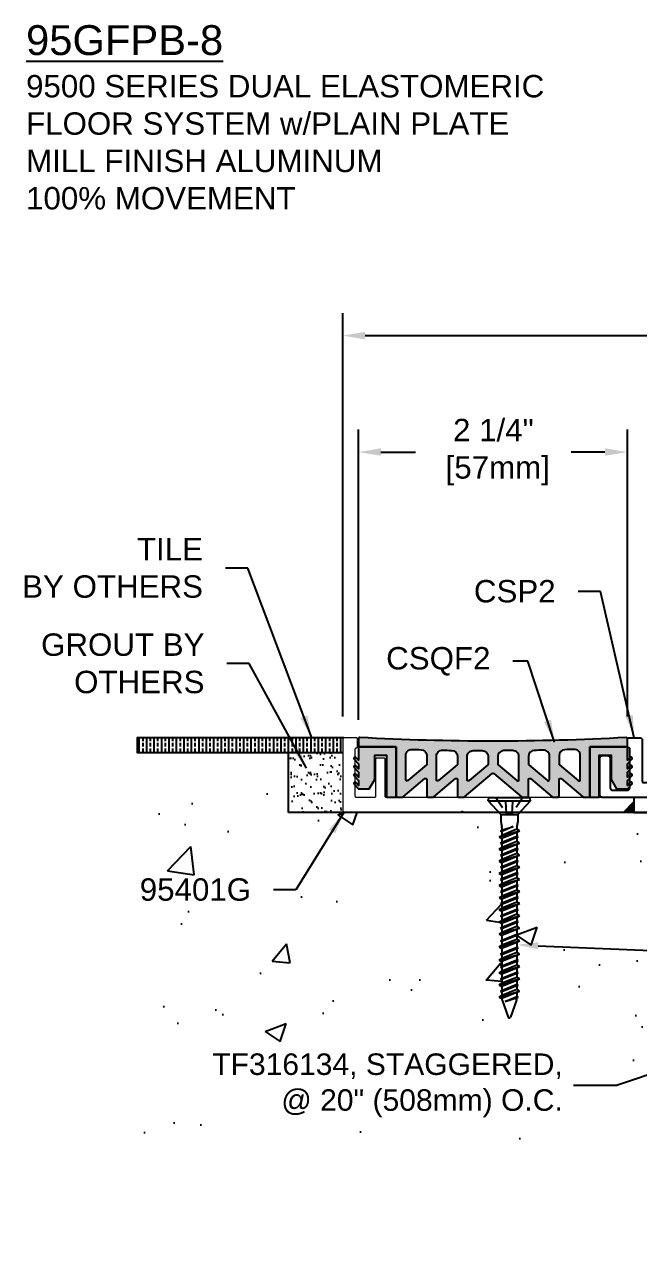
# Model space of a CAD drawing. Header units: inches. Extents: x -3.9 to 45.7, y -2.4 to 8.
# Drawn here: x -3.86 to 1.27, y -2.35 to 7.99 of the extents above; entities that cross this region are included whole.
import ezdxf
from ezdxf import colors
from ezdxf.entities.mleader import LeaderData, LeaderLine
from ezdxf.math import Vec2, Vec3

# ---------------------------------------------------------------- set-up
doc = ezdxf.new("R2010")
doc.units = ezdxf.units.IN
doc.header["$MEASUREMENT"] = 0
doc.linetypes.add('DASHED', pattern=[0.75, 0.5, -0.25])
for name, color, linetype in [('anchors', 4, 'Continuous'), ('conditions', 1, 'Continuous'), ('dimensions', 3, 'Continuous'), ('FILLER', 2, 'Continuous'), ('METALS', 7, 'Continuous'), ('Text', 2, 'Continuous')]:
    doc.layers.add(name, color=color, linetype=linetype)
doc.styles.add('ARIAL', font='arial.ttf')
doc.dimstyles.new('Arial', dxfattribs={"dimtxt": 0.1875, "dimasz": 0.1875, "dimexe": 0.1875, "dimexo": 0.1875, "dimgap": 0.1875, "dimtad": 0, "dimtih": 1, "dimtoh": 1, "dimdec": 4, "dimzin": 0, "dimdsep": 46, "dimlunit": 4, "dimtxsty": 'ARIAL', "dimcen": 0.09, "dimadec": 0, "dimazin": 0, "dimtfac": 1, "dimtdec": 4, "dimtofl": 0, "dimtmove": 0, "dimatfit": 3, "dimfxl": 0, "dimfrac": 2, "dimtolj": 1, "dimtzin": 0, "dimarcsym": 0})

# ---------------------------------------------------------------- blocks, each defined once
blk = doc.blocks.new('*D1')
at = {"layer": 'DEFPOINTS', "color": 0}
for p in [(19.189, 5.393), (-1.201, 2.018), (19.189, 2.018)]:
    blk.add_point(p, dxfattribs=at)
at = {"layer": 'dimensions', "color": 0, "lineweight": -2}
for p, q in [((-1.201, 2.205), (-1.201, 5.58)), ((19.189, 2.205), (19.189, 5.58)), ((-1.014, 5.393), (8.269, 5.393)), ((19.002, 5.393), (9.719, 5.393))]:
    blk.add_line(p, q, dxfattribs=at)
at = {"layer": 'dimensions', "color": 0}
for points in [[(-1.014, 5.424), (-1.014, 5.361), (-1.201, 5.393)], [(19.002, 5.424), (19.002, 5.361), (19.189, 5.393)]]:
    blk.add_solid(points, dxfattribs=at)
at = {"layer": 'dimensions', "color": 0, "insert": (8.994, 5.393), "char_height": 0.1875, "attachment_point": 5, "style": 'ARIAL'}
blk.add_mtext('\\A1;1\'-8 3/8"\\P [518mm]', dxfattribs=at)
blk = doc.blocks.new('*D4')
at = {"layer": 'DEFPOINTS', "color": 0}
for p in [(1.181, 4.418), (-1.069, 1.99), (1.181, 2.018)]:
    blk.add_point(p, dxfattribs=at)
at = {"layer": 'dimensions', "color": 0, "lineweight": -2}
for p, q in [((-1.069, 2.178), (-1.069, 4.606)), ((1.181, 2.205), (1.181, 4.606)), ((-0.881, 4.418), (-0.592, 4.418)), ((0.994, 4.418), (0.712, 4.418))]:
    blk.add_line(p, q, dxfattribs=at)
at = {"layer": 'dimensions', "color": 0}
for points in [[(-0.881, 4.45), (-0.881, 4.387), (-1.069, 4.418)], [(0.994, 4.45), (0.994, 4.387), (1.181, 4.418)]]:
    blk.add_solid(points, dxfattribs=at)
at = {"layer": 'dimensions', "color": 0, "insert": (0.06, 4.418), "char_height": 0.1875, "attachment_point": 5, "style": 'ARIAL'}
blk.add_mtext('\\A1;2 1/4"\\P [57mm]', dxfattribs=at)
blk = doc.blocks.new('csp2')
blk.add_lwpolyline([(0, 0.33, -0.414214), (0.02, 0.35), (0.066, 0.35, -0.414214), (0.086, 0.33), (0.086, 0.08, 0.414214), (0.106, 0.06), (0.23, 0.06, 0.414214), (0.25, 0.08), (0.25, 0.405, 0.414214), (0.24, 0.415, -0.414214), (0.23, 0.425), (0.23, 0.49, -0.414214), (0.24, 0.5), (0.335, 0.5, -0.414214), (0.355, 0.48), (0.355, 0.135, 0.414214), (0.365, 0.125), (1.355, 0.125), (1.355, 0), (0.335, 0), (0.02, 0, -0.414214), (0, 0.02)], format="xyb", close=True)
blk = doc.blocks.new('A$C63CB1885')
for p, q in [((-0.176, 0), (-0.175, 0.018)), ((-0.176, 0), (0.176, 0)), ((-0.176, 0), (-0.07, -0.113)), ((-0.163, 0.029), (0.163, 0.029)), ((0.07, -0.113), (0.176, 0)), ((0.176, 0), (0.175, 0.018)), ((-0.07, -0.113), (0.07, -0.113)), ((-0.07, -0.113), (-0.07, -0.18)), ((-0.069, -0.189), (-0.063, -0.215)), ((0.069, -0.189), (0.063, -0.215)), ((0.07, -0.113), (0.07, -0.18)), ((-0.086, -0.302), (0.086, -0.251)), ((-0.086, -0.302), (-0.062, -0.289)), ((-0.086, -0.302), (-0.062, -0.315)), ((-0.074, -0.251), (0.032, -0.215)), ((-0.074, -0.251), (-0.062, -0.245)), ((-0.074, -0.251), (-0.062, -0.257)), ((-0.074, -0.353), (0.074, -0.302)), ((-0.062, -0.245), (0.032, -0.215)), ((0.032, -0.215), (-0.062, -0.257)), ((-0.062, -0.225), (-0.062, -0.245)), ((0.062, -0.238), (-0.062, -0.289)), ((-0.062, -0.257), (-0.062, -0.289)), ((0.062, -0.264), (-0.062, -0.315)), ((-0.062, -0.346), (0.062, -0.296)), ((0.062, -0.308), (-0.062, -0.359)), ((0.062, -0.225), (0.062, -0.238)), ((0.086, -0.251), (0.062, -0.238)), ((0.086, -0.251), (0.062, -0.264)), ((0.062, -0.264), (0.062, -0.296)), ((0.074, -0.302), (0.062, -0.296)), ((0.074, -0.302), (0.062, -0.308)), ((0.062, -0.308), (0.062, -0.34)), ((-0.086, -0.403), (0.086, -0.353)), ((-0.086, -0.403), (-0.062, -0.391)), ((-0.086, -0.403), (-0.062, -0.416)), ((-0.074, -0.353), (-0.062, -0.346)), ((-0.074, -0.353), (-0.062, -0.359)), ((-0.074, -0.454), (0.074, -0.403)), ((-0.062, -0.315), (-0.062, -0.346)), ((0.062, -0.34), (-0.062, -0.391)), ((-0.062, -0.359), (-0.062, -0.391)), ((0.062, -0.366), (-0.062, -0.416)), ((-0.062, -0.448), (0.062, -0.397)), ((0.062, -0.41), (-0.062, -0.46)), ((0.086, -0.353), (0.062, -0.34)), ((0.086, -0.353), (0.062, -0.366)), ((0.062, -0.366), (0.062, -0.397)), ((0.074, -0.403), (0.062, -0.397)), ((0.074, -0.403), (0.062, -0.41)), ((0.062, -0.41), (0.062, -0.441)), ((-0.086, -0.505), (0.086, -0.454)), ((-0.086, -0.505), (-0.062, -0.492)), ((-0.086, -0.505), (-0.062, -0.518)), ((-0.074, -0.454), (-0.062, -0.448)), ((-0.074, -0.454), (-0.062, -0.46)), ((-0.074, -0.556), (0.074, -0.505)), ((-0.062, -0.416), (-0.062, -0.448)), ((0.062, -0.441), (-0.062, -0.492)), ((-0.062, -0.46), (-0.062, -0.492)), ((0.062, -0.467), (-0.062, -0.518)), ((-0.062, -0.55), (0.062, -0.499)), ((0.062, -0.511), (-0.062, -0.562)), ((0.086, -0.454), (0.062, -0.441)), ((0.086, -0.454), (0.062, -0.467)), ((0.062, -0.467), (0.062, -0.499)), ((0.074, -0.505), (0.062, -0.499)), ((0.074, -0.505), (0.062, -0.511)), ((0.062, -0.511), (0.062, -0.543)), ((-0.086, -0.607), (0.086, -0.556)), ((-0.086, -0.607), (-0.062, -0.594)), ((-0.086, -0.607), (-0.062, -0.619)), ((-0.074, -0.556), (-0.062, -0.55)), ((-0.074, -0.556), (-0.062, -0.562)), ((-0.074, -0.657), (0.074, -0.607)), ((-0.062, -0.518), (-0.062, -0.55)), ((0.062, -0.543), (-0.062, -0.594)), ((-0.062, -0.562), (-0.062, -0.594)), ((0.062, -0.569), (-0.062, -0.619)), ((-0.062, -0.651), (0.062, -0.6)), ((0.062, -0.613), (-0.062, -0.664)), ((-0.062, -0.619), (-0.062, -0.651)), ((0.086, -0.556), (0.062, -0.543)), ((0.086, -0.556), (0.062, -0.569)), ((0.062, -0.569), (0.062, -0.6)), ((0.074, -0.607), (0.062, -0.6)), ((0.074, -0.607), (0.062, -0.613)), ((0.062, -0.613), (0.062, -0.644)), ((-0.086, -0.708), (0.086, -0.657)), ((-0.086, -0.708), (-0.062, -0.695)), ((-0.086, -0.708), (-0.062, -0.721)), ((-0.074, -0.657), (-0.062, -0.651)), ((-0.074, -0.657), (-0.062, -0.664)), ((-0.074, -0.759), (0.074, -0.708)), ((0.062, -0.644), (-0.062, -0.695)), ((-0.062, -0.664), (-0.062, -0.695)), ((0.062, -0.67), (-0.062, -0.721)), ((-0.062, -0.753), (0.062, -0.702)), ((0.062, -0.714), (-0.062, -0.765)), ((-0.062, -0.721), (-0.062, -0.753)), ((0.086, -0.657), (0.062, -0.644)), ((0.086, -0.657), (0.062, -0.67)), ((0.062, -0.67), (0.062, -0.702)), ((0.074, -0.708), (0.062, -0.702)), ((0.074, -0.708), (0.062, -0.714)), ((0.062, -0.714), (0.062, -0.746)), ((-0.086, -0.81), (0.086, -0.759)), ((-0.086, -0.81), (-0.062, -0.797)), ((-0.086, -0.81), (-0.062, -0.823)), ((-0.074, -0.759), (-0.062, -0.753)), ((-0.074, -0.759), (-0.062, -0.765)), ((-0.074, -0.86), (0.074, -0.81)), ((0.062, -0.746), (-0.062, -0.797)), ((-0.062, -0.765), (-0.062, -0.797)), ((0.062, -0.772), (-0.062, -0.823)), ((-0.062, -0.854), (0.062, -0.804)), ((0.062, -0.816), (-0.062, -0.867)), ((-0.062, -0.823), (-0.062, -0.854)), ((0.086, -0.759), (0.062, -0.746)), ((0.086, -0.759), (0.062, -0.772)), ((0.062, -0.772), (0.062, -0.804)), ((0.074, -0.81), (0.062, -0.804)), ((0.074, -0.81), (0.062, -0.816)), ((0.062, -0.816), (0.062, -0.848)), ((-0.086, -0.911), (0.086, -0.86)), ((-0.086, -0.911), (-0.062, -0.898)), ((-0.086, -0.911), (-0.062, -0.924)), ((-0.074, -0.86), (-0.062, -0.854)), ((-0.074, -0.86), (-0.062, -0.867)), ((-0.074, -0.962), (0.074, -0.911)), ((0.062, -0.848), (-0.062, -0.898)), ((-0.062, -0.867), (-0.062, -0.898)), ((0.062, -0.873), (-0.062, -0.924)), ((-0.062, -0.956), (0.062, -0.905)), ((0.062, -0.917), (-0.062, -0.968)), ((-0.062, -0.924), (-0.062, -0.956)), ((0.086, -0.86), (0.062, -0.848)), ((0.086, -0.86), (0.062, -0.873)), ((0.062, -0.873), (0.062, -0.905)), ((0.074, -0.911), (0.062, -0.905)), ((0.074, -0.911), (0.062, -0.917)), ((0.062, -0.917), (0.062, -0.949)), ((-0.086, -1.013), (0.086, -0.962)), ((-0.086, -1.013), (-0.062, -1)), ((-0.086, -1.013), (-0.062, -1.026)), ((-0.074, -0.962), (-0.062, -0.956)), ((-0.074, -0.962), (-0.062, -0.968)), ((-0.074, -1.064), (0.074, -1.013)), ((0.062, -0.949), (-0.062, -1)), ((-0.062, -0.968), (-0.062, -1)), ((0.062, -0.975), (-0.062, -1.026)), ((-0.062, -1.057), (0.062, -1.007)), ((0.062, -1.019), (-0.062, -1.07)), ((-0.062, -1.026), (-0.062, -1.057)), ((0.086, -0.962), (0.062, -0.949)), ((0.086, -0.962), (0.062, -0.975)), ((0.062, -0.975), (0.062, -1.007)), ((0.074, -1.013), (0.062, -1.007)), ((0.074, -1.013), (0.062, -1.019)), ((0.062, -1.019), (0.062, -1.051)), ((-0.086, -1.114), (0.086, -1.064)), ((-0.086, -1.114), (-0.062, -1.101)), ((-0.086, -1.114), (-0.062, -1.127)), ((-0.074, -1.064), (-0.062, -1.057)), ((-0.074, -1.064), (-0.062, -1.07)), ((-0.074, -1.171), (0.074, -1.121)), ((0.062, -1.051), (-0.062, -1.101)), ((-0.062, -1.07), (-0.062, -1.101)), ((0.062, -1.077), (-0.062, -1.127)), ((-0.062, -1.165), (0.062, -1.115)), ((0.062, -1.127), (-0.062, -1.178)), ((-0.062, -1.127), (-0.062, -1.165)), ((0.086, -1.064), (0.062, -1.051)), ((0.086, -1.064), (0.062, -1.077)), ((0.062, -1.077), (0.062, -1.115)), ((0.074, -1.121), (0.062, -1.115)), ((0.074, -1.121), (0.062, -1.127)), ((0.062, -1.127), (0.062, -1.159)), ((-0.086, -1.222), (0.086, -1.171)), ((-0.086, -1.222), (-0.062, -1.209)), ((-0.086, -1.222), (-0.062, -1.235)), ((-0.074, -1.171), (-0.062, -1.165)), ((-0.074, -1.171), (-0.062, -1.178)), ((-0.074, -1.282), (0.074, -1.231)), ((0.062, -1.159), (-0.062, -1.209)), ((-0.062, -1.178), (-0.062, -1.209)), ((0.062, -1.184), (-0.062, -1.235)), ((-0.062, -1.275), (0.062, -1.225)), ((-0.062, -1.235), (-0.062, -1.275)), ((0.062, -1.237), (-0.062, -1.288)), ((0.086, -1.171), (0.062, -1.159)), ((0.086, -1.171), (0.062, -1.184)), ((0.062, -1.184), (0.062, -1.225)), ((0.074, -1.231), (0.062, -1.225)), ((0.074, -1.231), (0.062, -1.237)), ((0.062, -1.237), (0.062, -1.269)), ((-0.086, -1.332), (0.086, -1.282)), ((-0.086, -1.332), (-0.062, -1.319)), ((-0.086, -1.332), (-0.062, -1.345)), ((-0.074, -1.282), (-0.062, -1.275)), ((-0.074, -1.282), (-0.062, -1.288)), ((-0.074, -1.387), (0.074, -1.336)), ((0.062, -1.269), (-0.062, -1.319)), ((-0.062, -1.288), (-0.062, -1.319)), ((0.062, -1.295), (-0.062, -1.345)), ((-0.062, -1.381), (0.062, -1.33)), ((0.062, -1.343), (-0.062, -1.393)), ((0.086, -1.282), (0.062, -1.269)), ((0.086, -1.282), (0.062, -1.295)), ((0.062, -1.295), (0.062, -1.33)), ((0.074, -1.336), (0.062, -1.33)), ((0.074, -1.336), (0.062, -1.343)), ((0.062, -1.343), (0.062, -1.374)), ((-0.086, -1.438), (0.086, -1.387)), ((-0.086, -1.438), (-0.062, -1.425)), ((-0.086, -1.438), (-0.062, -1.451)), ((-0.074, -1.387), (-0.062, -1.381)), ((-0.074, -1.387), (-0.062, -1.393)), ((-0.074, -1.489), (0.074, -1.439)), ((-0.062, -1.345), (-0.062, -1.381)), ((0.062, -1.374), (-0.062, -1.425)), ((-0.062, -1.393), (-0.062, -1.425)), ((0.062, -1.4), (-0.062, -1.451)), ((-0.062, -1.483), (0.062, -1.433)), ((0.062, -1.445), (-0.062, -1.496)), ((0.086, -1.387), (0.062, -1.374)), ((0.086, -1.387), (0.062, -1.4)), ((0.062, -1.4), (0.062, -1.433)), ((0.074, -1.439), (0.062, -1.433)), ((0.074, -1.439), (0.062, -1.445)), ((0.062, -1.445), (0.062, -1.477)), ((-0.086, -1.54), (0.086, -1.489)), ((-0.086, -1.54), (-0.062, -1.527)), ((-0.086, -1.54), (-0.062, -1.553)), ((-0.074, -1.489), (-0.062, -1.483)), ((-0.074, -1.489), (-0.062, -1.496)), ((-0.074, -1.592), (0.074, -1.541)), ((-0.062, -1.451), (-0.062, -1.483)), ((0.062, -1.477), (-0.062, -1.527)), ((-0.062, -1.496), (-0.062, -1.527)), ((0.062, -1.502), (-0.062, -1.553)), ((-0.062, -1.586), (0.062, -1.535)), ((0.062, -1.547), (-0.062, -1.598)), ((0.086, -1.489), (0.062, -1.477)), ((0.086, -1.489), (0.062, -1.502)), ((0.062, -1.502), (0.062, -1.535)), ((0.074, -1.541), (0.062, -1.535)), ((0.074, -1.541), (0.062, -1.547)), ((0.062, -1.547), (0.062, -1.579)), ((-0.086, -1.643), (0.086, -1.592)), ((-0.086, -1.643), (-0.062, -1.63)), ((-0.086, -1.643), (-0.062, -1.655)), ((-0.074, -1.592), (-0.062, -1.586)), ((-0.074, -1.592), (-0.062, -1.598)), ((-0.062, -1.553), (-0.062, -1.586)), ((0.062, -1.579), (-0.062, -1.63)), ((-0.062, -1.598), (-0.062, -1.63)), ((0.062, -1.605), (-0.062, -1.655)), ((-0.034, -1.679), (0.062, -1.636)), ((-0.034, -1.679), (0.074, -1.643)), ((0.062, -1.649), (-0.034, -1.679)), ((0.086, -1.592), (0.062, -1.579)), ((0.086, -1.592), (0.062, -1.605)), ((0.062, -1.605), (0.062, -1.652)), ((0.074, -1.643), (0.062, -1.636)), ((0.074, -1.643), (0.062, -1.649)), ((-0.06, -1.668), (-0.01, -1.81)), ((0.06, -1.668), (0.01, -1.81))]:
    blk.add_line(p, q)
at = {"linetype": 'DASHED', "ltscale": 0.025}
for p, q in [((-0.113, 0.029), (-0.024, -0.106)), ((-0.024, -0.106), (-0.031, 0.028)), ((0.024, -0.106), (0.031, 0.029)), ((0.112, 0.029), (0.024, -0.106)), ((-0.024, -0.106), (0.024, -0.106))]:
    blk.add_line(p, q, dxfattribs=at)
for centre, radius, start, end in [((-0.163, 0.017), 0.0112, 90, 175), ((0.163, 0.017), 0.0112, 5, 90), ((-0.023, -0.18), 0.0465, 180, 191.9357), ((0.023, -0.18), 0.0465, 348.0643, 0), ((-0.109, -0.225), 0.0465, 0, 11.9357), ((0.109, -0.225), 0.0465, 168.0643, 180), ((-0.016, -1.652), 0.0465, 183.9476, 199.3058), ((0.016, -1.652), 0.0465, 340.6942, 0), ((0, -1.806), 0.0106, 204.1001, 335.8999)]:
    blk.add_arc(centre, radius, start, end)
blk = doc.blocks.new('TF316134')
blk.add_blockref('A$C63CB1885', (0, -0.0285))
blk = doc.blocks.new('95401G')
at = {"color": 7, "linetype": 'Continuous', "lineweight": 15}
blk.add_lwpolyline([(2.438, 0.115, 0.414214), (2.428, 0.125), (0.365, 0.125, -0.414214), (0.355, 0.135), (0.355, 0.445, 0.414214), (0.345, 0.455), (0.285, 0.455, 0.414214), (0.275, 0.445), (0.275, 0.135, -0.414214), (0.265, 0.125), (0.115, 0.125, -0.414214), (0.105, 0.135), (0.105, 0.53, -0.414214), (0.115, 0.54, 0.414214), (0.125, 0.55), (0.125, 0.615, 0.414214), (0.115, 0.625), (0.01, 0.625, 0.414214), (0, 0.615), (0, 0.01, 0.414214), (0.01, 0), (0.981, 0, 0.198912), (0.988, 0.003), (0.993, 0.008, -0.414214), (1.007, 0.008), (1.012, 0.003, 0.198912), (1.019, 0), (2.344, 0, 0.198912), (2.351, 0.003), (2.435, 0.087, 0.198912), (2.438, 0.094)], format="xyb", close=True, dxfattribs=at)
blk = doc.blocks.new('CSQF2')
h = blk.add_hatch(color=256)
h.paths.add_polyline_path([(4.559, 1.888, 0.430422), (4.548, 1.898, -0.027516), (2.319, 1.898, 0.430422), (2.309, 1.888), (2.309, 1.819), (2.624, 1.819), (2.624, 1.399), (2.676, 1.399, 0.176327), (2.682, 1.401), (2.864, 1.554, -0.63707), (2.88, 1.546), (2.88, 1.409, 0.414214), (2.89, 1.399), (2.932, 1.399, 0.176327), (2.939, 1.401), (3.121, 1.554, -0.63707), (3.137, 1.546), (3.137, 1.409, 0.414214), (3.147, 1.399), (3.189, 1.399, 0.176327), (3.195, 1.401), (3.427, 1.596, -0.36397), (3.44, 1.596), (3.672, 1.401, 0.176327), (3.679, 1.399), (3.721, 1.399, 0.414214), (3.731, 1.409), (3.731, 1.546, -0.63707), (3.747, 1.554), (3.929, 1.401, 0.176327), (3.935, 1.399), (3.977, 1.399, 0.414214), (3.987, 1.409), (3.987, 1.546, -0.63707), (4.004, 1.554), (4.186, 1.401, 0.176327), (4.192, 1.399), (4.244, 1.399), (4.244, 1.819), (4.559, 1.819)])
h.paths.add_polyline_path([(3.267, 1.788, 0.000939), (3.344, 1.788, -0.412919), (3.394, 1.738), (3.394, 1.676, -0.221695), (3.39, 1.669), (3.234, 1.537, -0.63707), (3.217, 1.545), (3.217, 1.738, -0.416611)], flags=16)
h.paths.add_polyline_path([(3.137, 1.74), (3.137, 1.676, -0.221695), (3.134, 1.669), (2.977, 1.537, -0.63707), (2.96, 1.545), (2.96, 1.742, -0.420307), (3.012, 1.792, 0.000939), (3.088, 1.79, -0.409242)], flags=16)
h.paths.add_polyline_path([(3.524, 1.788, 0.000939), (3.6, 1.788, -0.416611), (3.651, 1.738), (3.651, 1.545, -0.63707), (3.634, 1.537), (3.478, 1.669, -0.221695), (3.474, 1.676), (3.474, 1.738, -0.412919)], flags=16)
h.paths.add_polyline_path([(2.88, 1.746), (2.88, 1.676, -0.221695), (2.877, 1.669), (2.72, 1.537, -0.63707), (2.704, 1.545), (2.704, 1.749, -0.424014), (2.756, 1.799, 0.000939), (2.832, 1.796, -0.405574)], flags=16)
h.paths.add_polyline_path([(3.78, 1.79, 0.000939), (3.856, 1.792, -0.420307), (3.907, 1.742), (3.907, 1.545, -0.63707), (3.891, 1.537), (3.734, 1.669, -0.221695), (3.731, 1.676), (3.731, 1.74, -0.409242)], flags=16)
h.paths.add_polyline_path([(4.036, 1.796, 0.000939), (4.112, 1.799, -0.424014), (4.164, 1.749), (4.164, 1.545, -0.63707), (4.147, 1.537), (3.991, 1.669, -0.221695), (3.987, 1.676), (3.987, 1.746, -0.405574)], flags=16)
h.paths.add_polyline_path([(2.624, 1.819), (2.309, 1.819), (2.309, 1.707), (2.285, 1.731, 0.414214), (2.271, 1.731, 0.414214), (2.271, 1.717), (2.309, 1.679), (2.309, 1.637), (2.285, 1.661, 0.414214), (2.271, 1.661, 0.414214), (2.271, 1.647), (2.309, 1.609), (2.309, 1.567), (2.285, 1.591, 0.414214), (2.271, 1.591, 0.414214), (2.271, 1.577), (2.309, 1.539), (2.309, 1.497), (2.285, 1.521, 0.414214), (2.271, 1.521, 0.414214), (2.271, 1.507), (2.306, 1.472, 0.198912), (2.313, 1.469), (2.399, 1.469), (2.444, 1.547), (2.444, 1.749), (2.544, 1.749), (2.544, 1.399), (2.624, 1.399)])
h.paths.add_polyline_path([(4.324, 1.749), (4.424, 1.749), (4.424, 1.547), (4.469, 1.469), (4.555, 1.469, 0.198912), (4.562, 1.472), (4.597, 1.507, 0.414214), (4.597, 1.521, 0.414214), (4.583, 1.521), (4.559, 1.497), (4.559, 1.539), (4.597, 1.577, 0.414214), (4.597, 1.591, 0.414214), (4.583, 1.591), (4.559, 1.567), (4.559, 1.609), (4.597, 1.647, 0.414214), (4.597, 1.661, 0.414214), (4.583, 1.661), (4.559, 1.637), (4.559, 1.679), (4.597, 1.717, 0.414214), (4.597, 1.731, 0.414214), (4.583, 1.731), (4.559, 1.707), (4.559, 1.819), (4.244, 1.819), (4.244, 1.399), (4.324, 1.399)])
for p, q in [((2.309, 1.819), (2.624, 1.819)), ((2.624, 1.819), (2.309, 1.819)), ((2.624, 1.819), (2.624, 1.399)), ((2.624, 1.399), (2.624, 1.819)), ((4.244, 1.819), (4.244, 1.399)), ((4.559, 1.819), (4.244, 1.819)), ((4.244, 1.819), (4.559, 1.819)), ((4.244, 1.399), (4.244, 1.819))]:
    blk.add_line(p, q)
for points in [[(2.89, 1.399), (2.932, 1.399, 0.176327), (2.939, 1.401), (3.121, 1.554, -0.63707), (3.137, 1.546), (3.137, 1.409, 0.414214), (3.147, 1.399), (3.189, 1.399, 0.176327), (3.195, 1.401), (3.427, 1.596, -0.36397), (3.44, 1.596), (3.672, 1.401, 0.176327), (3.679, 1.399), (3.721, 1.399, 0.414214), (3.731, 1.409), (3.731, 1.546, -0.63707), (3.747, 1.554), (3.929, 1.401, 0.176327), (3.935, 1.399), (3.977, 1.399, 0.414214), (3.987, 1.409), (3.987, 1.546, -0.63707), (4.004, 1.554), (4.186, 1.401, 0.176327), (4.192, 1.399), (4.244, 1.399), (4.324, 1.399), (4.324, 1.749), (4.424, 1.749), (4.424, 1.547), (4.469, 1.469), (4.555, 1.469, 0.198912), (4.562, 1.472), (4.597, 1.507, 0.414214), (4.597, 1.521, 0.414214), (4.583, 1.521), (4.559, 1.497), (4.559, 1.539), (4.597, 1.577, 0.414214), (4.597, 1.591, 0.414214), (4.583, 1.591), (4.559, 1.567), (4.559, 1.609), (4.597, 1.647, 0.414214), (4.597, 1.661, 0.414214), (4.583, 1.661), (4.559, 1.637), (4.559, 1.679), (4.597, 1.717, 0.414214), (4.597, 1.731, 0.414214), (4.583, 1.731), (4.559, 1.707), (4.559, 1.819), (4.559, 1.888, 0.430422), (4.548, 1.898, -0.027516), (2.319, 1.898, 0.430422), (2.309, 1.888), (2.309, 1.819), (2.309, 1.707), (2.285, 1.731, 0.414214), (2.271, 1.731, 0.414214), (2.271, 1.717), (2.309, 1.679), (2.309, 1.637), (2.285, 1.661, 0.414214), (2.271, 1.661, 0.414214), (2.271, 1.647), (2.309, 1.609), (2.309, 1.567), (2.285, 1.591, 0.414214), (2.271, 1.591, 0.414214), (2.271, 1.577), (2.309, 1.539), (2.309, 1.497), (2.285, 1.521, 0.414214), (2.271, 1.521, 0.414214), (2.271, 1.507), (2.306, 1.472, 0.198912), (2.313, 1.469), (2.399, 1.469), (2.444, 1.547), (2.444, 1.749), (2.544, 1.749), (2.544, 1.399), (2.624, 1.399), (2.676, 1.399, 0.176327), (2.682, 1.401), (2.864, 1.554, -0.63707), (2.88, 1.546), (2.88, 1.409, 0.414214)], [(2.88, 1.676, -0.221695), (2.877, 1.669), (2.72, 1.537, -0.63707), (2.704, 1.545), (2.704, 1.749, -0.424014), (2.756, 1.799, 0.000939), (2.832, 1.796, -0.405574), (2.88, 1.746)], [(3.137, 1.74), (3.137, 1.676, -0.221695), (3.134, 1.669), (2.977, 1.537, -0.63707), (2.96, 1.545), (2.96, 1.742, -0.420307), (3.012, 1.792, 0.000939), (3.088, 1.79, -0.409242)], [(3.394, 1.738), (3.394, 1.676, -0.221695), (3.39, 1.669), (3.234, 1.537, -0.63707), (3.217, 1.545), (3.217, 1.738, -0.416611), (3.267, 1.788, 0.000939), (3.344, 1.788, -0.412919)], [(3.474, 1.738), (3.474, 1.676, 0.221695), (3.478, 1.669), (3.634, 1.537, 0.63707), (3.651, 1.545), (3.651, 1.738, 0.416611), (3.6, 1.788, -0.000939), (3.524, 1.788, 0.412919)], [(3.78, 1.79, 0.409242), (3.731, 1.74), (3.731, 1.676, 0.221695), (3.734, 1.669), (3.891, 1.537, 0.63707), (3.907, 1.545), (3.907, 1.742, 0.420307), (3.856, 1.792, -0.000939)], [(3.987, 1.746), (3.987, 1.676, 0.221695), (3.991, 1.669), (4.147, 1.537, 0.63707), (4.164, 1.545), (4.164, 1.749, 0.424014), (4.112, 1.799, -0.000939), (4.036, 1.796, 0.405574)]]:
    blk.add_lwpolyline(points, format="xyb", close=True)

msp = doc.modelspace()

# ---------------------------------------------------------------- hatches: boundary and pattern name
at = {"layer": 'conditions'}
h = msp.add_hatch(dxfattribs=at)
h.set_pattern_fill('ANSI33', color=256, scale=0.25, angle=45, style=0)
h.set_pattern_definition([(90, (-3.029193, 2e-14), (-0.0625, 1e-17), []), (90, (-2.997943, 0.03125), (-0.0625, 1e-17), [0.03125, -0.015625])])
h.paths.add_polyline_path([(-2.92252, 2.02785), (-2.92252, 1.90285), (-1.21088, 1.90285), (-1.21088, 2.00785, -0.41421356), (-1.19088, 2.02785)])
h = msp.add_hatch(dxfattribs=at)
h.set_pattern_fill('AR-CONC', color=256, scale=0.25, style=0)
h.paths.add_polyline_path([(20.91015, 1.90285), (19.64142, 1.90285), (19.64142, 1.40285), (17.87737, 1.40285), (17.86222, 1.38685), (17.86222, 1.31489), (17.85573, 1.28416, 0.13295553), (17.85709, 1.2599), (17.87872, 1.24825), (17.85472, 1.23533), (17.85472, 1.20363), (17.86617, 1.19747), (17.85472, 1.19131), (17.85472, 1.15961), (17.87872, 1.14669), (17.85472, 1.13376), (17.85472, 1.10207), (17.86617, 1.09591), (17.85472, 1.08974), (17.85472, 1.05805), (17.87872, 1.04513), (17.85472, 1.0322), (17.85472, 1.00051), (17.86617, 0.99435), (17.85472, 0.98818), (17.85472, 0.95649), (17.87872, 0.94356), (17.85472, 0.93064), (17.85472, 0.89895), (17.86617, 0.89278), (17.85472, 0.88662), (17.85472, 0.85493), (17.87872, 0.842), (17.85472, 0.82908), (17.85472, 0.79738), (17.86617, 0.79122), (17.85472, 0.78506), (17.85472, 0.75336), (17.87872, 0.74044), (17.85472, 0.72751), (17.85472, 0.69582), (17.86617, 0.68966), (17.85472, 0.68349), (17.85472, 0.6518), (17.87872, 0.63888), (17.85472, 0.62595), (17.85472, 0.59426), (17.86617, 0.5881), (17.85472, 0.58193), (17.85472, 0.55024), (17.87872, 0.53731), (17.85472, 0.52439), (17.85472, 0.4927), (17.86617, 0.48653), (17.85472, 0.48037), (17.85472, 0.44868), (17.87872, 0.43575), (17.85472, 0.42283), (17.85472, 0.38482), (17.86617, 0.37865), (17.85472, 0.37249), (17.85472, 0.3408), (17.87872, 0.32787), (17.85472, 0.31495), (17.85472, 0.27469), (17.86617, 0.26852), (17.85472, 0.26236), (17.85472, 0.23067), (17.87872, 0.21774), (17.85472, 0.20482), (17.85472, 0.16906), (17.86617, 0.16289), (17.85472, 0.15673), (17.85472, 0.12504), (17.87872, 0.11211), (17.85472, 0.09919), (17.85472, 0.06679), (17.86617, 0.06063), (17.85472, 0.05447), (17.85472, 0.02277), (17.87872, 0.00985), (17.85472, -0.00308), (17.85472, -0.03547), (17.86617, -0.04163), (17.85472, -0.04779), (17.85472, -0.07949), (17.87872, -0.09241), (17.85472, -0.10534), (17.85472, -0.13703), (17.86617, -0.14319), (17.85472, -0.14936), (17.85472, -0.16078), (17.80269, -0.3093, -0.70927499), (17.78283, -0.31096), (17.72821, -0.15503), (17.70622, -0.14319), (17.73033, -0.13021), (17.73033, -0.09863), (17.71878, -0.09241), (17.73033, -0.0862), (17.73032, -0.05391), (17.70622, -0.04093), (17.73032, -0.02796), (17.73032, 0.00364), (17.71878, 0.00985), (17.73032, 0.01606), (17.73032, 0.04836), (17.70622, 0.06133), (17.73031, 0.0743), (17.73031, 0.1059), (17.71878, 0.11211), (17.73031, 0.11832), (17.73031, 0.15399), (17.70622, 0.16696), (17.73031, 0.17993), (17.7303, 0.21154), (17.71878, 0.21774), (17.7303, 0.22395), (17.7303, 0.26413), (17.70622, 0.27709), (17.7303, 0.29005), (17.73029, 0.32167), (17.71878, 0.32787), (17.73029, 0.33407), (17.73029, 0.37201), (17.70622, 0.38497), (17.73029, 0.39793), (17.73029, 0.42956), (17.71878, 0.43575), (17.73028, 0.44194), (17.73028, 0.47358), (17.70622, 0.48653), (17.73028, 0.49949), (17.73028, 0.53113), (17.71878, 0.53731), (17.73028, 0.5435), (17.73027, 0.57515), (17.70622, 0.5881), (17.73027, 0.60105), (17.73027, 0.63269), (17.71878, 0.63888), (17.73027, 0.64506), (17.73027, 0.67671), (17.70622, 0.68966), (17.73026, 0.7026), (17.73026, 0.73426), (17.71878, 0.74044), (17.73026, 0.74662), (17.73026, 0.77828), (17.70622, 0.79122), (17.73026, 0.80416), (17.73025, 0.83583), (17.71878, 0.842), (17.73025, 0.84818), (17.73025, 0.87985), (17.70622, 0.89278), (17.73025, 0.90572), (17.73025, 0.93739), (17.71878, 0.94356), (17.73025, 0.94974), (17.73024, 0.98141), (17.70622, 0.99435), (17.73024, 1.00728), (17.73024, 1.03896), (17.71878, 1.04513), (17.73024, 1.05129), (17.73024, 1.08298), (17.70622, 1.09591), (17.73023, 1.10884), (17.73023, 1.14053), (17.71878, 1.14669), (17.73023, 1.15285), (17.73023, 1.18455), (17.70622, 1.19747), (17.73023, 1.2104), (17.73022, 1.24209), (17.71878, 1.24825), (17.73022, 1.25441), (17.73022, 1.27455, 0.12874664), (17.72811, 1.29802, -0.0696153), (17.72373, 1.31013), (17.73022, 1.27941), (17.73022, 1.25441), (17.82456, 1.2847), (17.73022, 1.24209), (17.73023, 1.2104), (17.85472, 1.26118), (17.85472, 1.27941), (17.86122, 1.31013, 0.05212645), (17.86222, 1.31975), (17.86222, 1.38685), (17.72272, 1.38685), (17.72272, 1.31975, 0.128787), (17.72483, 1.29628, -0.0696153), (17.72922, 1.28416), (17.72272, 1.31489), (17.72272, 1.38685), (17.70757, 1.40285), (13.92813, 1.40285), (13.91302, 1.38688), (13.91302, 1.31492), (13.90652, 1.2842, 0.13295553), (13.90788, 1.25994), (13.92952, 1.24829), (13.90552, 1.23536), (13.90552, 1.20367), (13.91696, 1.19751), (13.90552, 1.19134), (13.90552, 1.15965), (13.92952, 1.14672), (13.90552, 1.1338), (13.90552, 1.10211), (13.91696, 1.09594), (13.90552, 1.08978), (13.90552, 1.05809), (13.92952, 1.04516), (13.90552, 1.03224), (13.90552, 1.00054), (13.91696, 0.99438), (13.90552, 0.98822), (13.90552, 0.95652), (13.92952, 0.9436), (13.90552, 0.93067), (13.90552, 0.89898), (13.91696, 0.89282), (13.90552, 0.88666), (13.90552, 0.85496), (13.92952, 0.84204), (13.90552, 0.82911), (13.90552, 0.79742), (13.91696, 0.79126), (13.90552, 0.78509), (13.90552, 0.7534), (13.92952, 0.74047), (13.90552, 0.72755), (13.90552, 0.69586), (13.91696, 0.68969), (13.90552, 0.68353), (13.90552, 0.65184), (13.92952, 0.63891), (13.90552, 0.62599), (13.90552, 0.59429), (13.91696, 0.58813), (13.90552, 0.58197), (13.90552, 0.55027), (13.92952, 0.53735), (13.90552, 0.52442), (13.90552, 0.49273), (13.91696, 0.48657), (13.90552, 0.48041), (13.90552, 0.44871), (13.92952, 0.43579), (13.90552, 0.42286), (13.90552, 0.38485), (13.91696, 0.37869), (13.90552, 0.37252), (13.90552, 0.34083), (13.92952, 0.32791), (13.90552, 0.31498), (13.90552, 0.27472), (13.91696, 0.26856), (13.90552, 0.2624), (13.90552, 0.2307), (13.92952, 0.21778), (13.90552, 0.20485), (13.90552, 0.16909), (13.91696, 0.16293), (13.90552, 0.15676), (13.90552, 0.12507), (13.92952, 0.11215), (13.90552, 0.09922), (13.90552, 0.06683), (13.91696, 0.06067), (13.90552, 0.0545), (13.90552, 0.02281), (13.92952, 0.00989), (13.90552, -0.00304), (13.90552, -0.03543), (13.91696, -0.04159), (13.90552, -0.04776), (13.90552, -0.07945), (13.92952, -0.09238), (13.90552, -0.1053), (13.90552, -0.13699), (13.91696, -0.14316), (13.90552, -0.14932), (13.90552, -0.16075), (13.85349, -0.30926, -0.70927499), (13.83363, -0.31093), (13.779, -0.15499), (13.75702, -0.14316), (13.78113, -0.13018), (13.78112, -0.09859), (13.76957, -0.09238), (13.78112, -0.08616), (13.78112, -0.05387), (13.75702, -0.0409), (13.78112, -0.02792), (13.78111, 0.00367), (13.76957, 0.00989), (13.78111, 0.0161), (13.78111, 0.04839), (13.75702, 0.06137), (13.78111, 0.07434), (13.78111, 0.10594), (13.76957, 0.11215), (13.78111, 0.11835), (13.7811, 0.15403), (13.75702, 0.167), (13.7811, 0.17997), (13.7811, 0.21158), (13.76957, 0.21778), (13.7811, 0.22398), (13.78109, 0.26416), (13.75702, 0.27713), (13.78109, 0.29009), (13.78109, 0.32171), (13.76957, 0.32791), (13.78109, 0.3341), (13.78109, 0.37205), (13.75702, 0.38501), (13.78108, 0.39796), (13.78108, 0.42959), (13.76957, 0.43579), (13.78108, 0.44198), (13.78108, 0.47361), (13.75702, 0.48657), (13.78108, 0.49952), (13.78107, 0.53116), (13.76957, 0.53735), (13.78107, 0.54354), (13.78107, 0.57518), (13.75702, 0.58813), (13.78107, 0.60108), (13.78107, 0.63273), (13.76957, 0.63891), (13.78107, 0.6451), (13.78106, 0.67675), (13.75702, 0.68969), (13.78106, 0.70264), (13.78106, 0.73429), (13.76957, 0.74047), (13.78106, 0.74665), (13.78106, 0.77831), (13.75702, 0.79126), (13.78105, 0.8042), (13.78105, 0.83586), (13.76957, 0.84204), (13.78105, 0.84821), (13.78105, 0.87988), (13.75702, 0.89282), (13.78105, 0.90576), (13.78104, 0.93743), (13.76957, 0.9436), (13.78104, 0.94977), (13.78104, 0.98145), (13.75702, 0.99438), (13.78104, 1.00731), (13.78103, 1.03899), (13.76957, 1.04516), (13.78103, 1.05133), (13.78103, 1.08301), (13.75702, 1.09594), (13.78103, 1.10887), (13.78103, 1.14056), (13.76957, 1.14672), (13.78103, 1.15289), (13.78102, 1.18458), (13.75702, 1.19751), (13.78102, 1.21043), (13.78102, 1.24212), (13.76957, 1.24829), (13.78102, 1.25445), (13.78102, 1.27459, 0.12874664), (13.77891, 1.29805, -0.0696153), (13.77452, 1.31017), (13.78102, 1.27945), (13.78102, 1.25445), (13.87536, 1.28473), (13.78102, 1.24212), (13.78102, 1.21043), (13.90552, 1.26121), (13.90552, 1.27944), (13.91201, 1.31017, 0.05212645), (13.91302, 1.31979), (13.91302, 1.38688), (13.77352, 1.38688), (13.77352, 1.31979, 0.128787), (13.77563, 1.29632, -0.0696153), (13.78001, 1.2842), (13.77352, 1.31492), (13.77352, 1.38688), (13.7584, 1.40285), (13.00301, 1.40285, 0.41421356), (12.99301, 1.39284), (12.99301, -1.3308), (20.91015, -1.3308)])
h.paths.add_polyline_path([(4.05811, 0.27709), (4.08219, 0.29005), (4.08218, 0.32167), (4.07067, 0.32787), (4.08218, 0.33407), (4.08218, 0.37201), (4.05811, 0.38497), (4.08218, 0.39793), (4.08218, 0.42956), (4.07067, 0.43575), (4.08218, 0.44194), (4.08217, 0.47358), (4.05811, 0.48653), (4.08217, 0.49949), (4.08217, 0.53113), (4.07067, 0.53731), (4.08217, 0.5435), (4.08217, 0.57515), (4.05811, 0.5881), (4.08216, 0.60105), (4.08216, 0.63269), (4.07067, 0.63888), (4.08216, 0.64506), (4.08216, 0.67671), (4.05811, 0.68966), (4.08216, 0.7026), (4.08215, 0.73426), (4.07067, 0.74044), (4.08215, 0.74662), (4.08215, 0.77828), (4.05811, 0.79122), (4.08215, 0.80416), (4.08214, 0.83583), (4.07067, 0.842), (4.08214, 0.84818), (4.08214, 0.87985), (4.05811, 0.89278), (4.08214, 0.90572), (4.08214, 0.93739), (4.07067, 0.94356), (4.08214, 0.94974), (4.08213, 0.98141), (4.05811, 0.99435), (4.08213, 1.00728), (4.08213, 1.03896), (4.07067, 1.04513), (4.08213, 1.05129), (4.08213, 1.08298), (4.05811, 1.09591), (4.08212, 1.10884), (4.08212, 1.14053), (4.07067, 1.14669), (4.08212, 1.15285), (4.08212, 1.18455), (4.05811, 1.19747), (4.08212, 1.2104), (4.08211, 1.24209), (4.07067, 1.24825), (4.08211, 1.25441), (4.08211, 1.27455, 0.12874664), (4.08, 1.29802, -0.0696153), (4.07562, 1.31013), (4.08211, 1.27941), (4.08211, 1.25441), (4.17645, 1.2847), (4.08211, 1.24209), (4.08212, 1.2104), (4.20661, 1.26118), (4.20661, 1.27941), (4.21311, 1.31013, 0.05212645), (4.21411, 1.31975), (4.21411, 1.38685), (4.07461, 1.38685), (4.07461, 1.31975, 0.128787), (4.07672, 1.29628, -0.0696153), (4.08111, 1.28416), (4.07461, 1.31489), (4.07461, 1.38685), (4.05946, 1.40285), (0.27801, 1.40285), (0.26286, 1.38685), (0.26286, 1.31489), (0.25636, 1.28416, 0.13295553), (0.25773, 1.2599), (0.27936, 1.24825), (0.25536, 1.23533), (0.25536, 1.20363), (0.2668, 1.19747), (0.25536, 1.19131), (0.25536, 1.15961), (0.27936, 1.14669), (0.25536, 1.13376), (0.25536, 1.10207), (0.2668, 1.09591), (0.25536, 1.08974), (0.25536, 1.05805), (0.27936, 1.04513), (0.25536, 1.0322), (0.25536, 1.00051), (0.2668, 0.99435), (0.25536, 0.98818), (0.25536, 0.95649), (0.27936, 0.94356), (0.25536, 0.93064), (0.25536, 0.89895), (0.2668, 0.89278), (0.25536, 0.88662), (0.25536, 0.85493), (0.27936, 0.842), (0.25536, 0.82908), (0.25536, 0.79738), (0.2668, 0.79122), (0.25536, 0.78506), (0.25536, 0.75336), (0.27936, 0.74044), (0.25536, 0.72751), (0.25536, 0.69582), (0.2668, 0.68966), (0.25536, 0.68349), (0.25536, 0.6518), (0.27936, 0.63888), (0.25536, 0.62595), (0.25536, 0.59426), (0.2668, 0.5881), (0.25536, 0.58193), (0.25536, 0.55024), (0.27936, 0.53731), (0.25536, 0.52439), (0.25536, 0.4927), (0.2668, 0.48653), (0.25536, 0.48037), (0.25536, 0.44868), (0.27936, 0.43575), (0.25536, 0.42283), (0.25536, 0.38482), (0.2668, 0.37865), (0.25536, 0.37249), (0.25536, 0.3408), (0.27936, 0.32787), (0.25536, 0.31495), (0.25536, 0.27469), (0.2668, 0.26852), (0.25536, 0.26236), (0.25536, 0.23067), (0.27936, 0.21774), (0.25536, 0.20482), (0.25536, 0.16906), (0.2668, 0.16289), (0.25536, 0.15673), (0.25536, 0.12504), (0.27936, 0.11211), (0.25536, 0.09919), (0.25536, 0.06679), (0.2668, 0.06063), (0.25536, 0.05447), (0.25536, 0.02277), (0.27936, 0.00985), (0.25536, -0.00308), (0.25536, -0.03547), (0.2668, -0.04163), (0.25536, -0.04779), (0.25536, -0.07949), (0.27936, -0.09241), (0.25536, -0.10534), (0.25536, -0.13703), (0.2668, -0.14319), (0.25536, -0.14936), (0.25536, -0.16078), (0.20333, -0.3093, -0.70927499), (0.18347, -0.31096), (0.12884, -0.15503), (0.10686, -0.14319), (0.13097, -0.13021), (0.13097, -0.09863), (0.11941, -0.09241), (0.13096, -0.0862), (0.13096, -0.05391), (0.10686, -0.04093), (0.13096, -0.02796), (0.13096, 0.00364), (0.11941, 0.00985), (0.13096, 0.01606), (0.13095, 0.04836), (0.10686, 0.06133), (0.13095, 0.0743), (0.13095, 0.1059), (0.11941, 0.11211), (0.13095, 0.11832), (0.13095, 0.15399), (0.10686, 0.16696), (0.13094, 0.17993), (0.13094, 0.21154), (0.11941, 0.21774), (0.13094, 0.22395), (0.13094, 0.26413), (0.10686, 0.27709), (0.13094, 0.29005), (0.13093, 0.32167), (0.11941, 0.32787), (0.13093, 0.33407), (0.13093, 0.37201), (0.10686, 0.38497), (0.13093, 0.39793), (0.13092, 0.42956), (0.11941, 0.43575), (0.13092, 0.44194), (0.13092, 0.47358), (0.10686, 0.48653), (0.13092, 0.49949), (0.13092, 0.53113), (0.11941, 0.53731), (0.13092, 0.5435), (0.13091, 0.57515), (0.10686, 0.5881), (0.13091, 0.60105), (0.13091, 0.63269), (0.11941, 0.63888), (0.13091, 0.64506), (0.13091, 0.67671), (0.10686, 0.68966), (0.1309, 0.7026), (0.1309, 0.73426), (0.11941, 0.74044), (0.1309, 0.74662), (0.1309, 0.77828), (0.10686, 0.79122), (0.1309, 0.80416), (0.13089, 0.83583), (0.11941, 0.842), (0.13089, 0.84818), (0.13089, 0.87985), (0.10686, 0.89278), (0.13089, 0.90572), (0.13089, 0.93739), (0.11941, 0.94356), (0.13088, 0.94974), (0.13088, 0.98141), (0.10686, 0.99435), (0.13088, 1.00728), (0.13088, 1.03896), (0.11941, 1.04513), (0.13088, 1.05129), (0.13087, 1.08298), (0.10686, 1.09591), (0.13087, 1.10884), (0.13087, 1.14053), (0.11941, 1.14669), (0.13087, 1.15285), (0.13087, 1.18455), (0.10686, 1.19747), (0.13086, 1.2104), (0.13086, 1.24209), (0.11941, 1.24825), (0.13086, 1.25441), (0.13086, 1.27455, 0.12874664), (0.12875, 1.29802, -0.0696153), (0.12436, 1.31013), (0.13086, 1.27941), (0.13086, 1.25441), (0.2252, 1.2847), (0.13086, 1.24209), (0.13086, 1.2104), (0.25536, 1.26118), (0.25536, 1.27941), (0.26185, 1.31013, 0.05212645), (0.26286, 1.31975), (0.26286, 1.38685), (0.12336, 1.38685), (0.12336, 1.31975, 0.128787), (0.12547, 1.29628, -0.0696153), (0.12985, 1.28416), (0.12336, 1.31489), (0.12336, 1.38685), (0.10821, 1.40285), (-1.65379, 1.40285), (-1.65379, 1.90285), (-2.92252, 1.90285), (-2.92252, -1.33077), (4.99462, -1.33077), (4.99462, 1.39284, 0.41421356), (4.98462, 1.40285), (4.22926, 1.40285), (4.21411, 1.38685), (4.21411, 1.31489), (4.20762, 1.28416, 0.13295553), (4.20898, 1.2599), (4.23061, 1.24825), (4.20661, 1.23533), (4.20661, 1.20363), (4.21806, 1.19747), (4.20661, 1.19131), (4.20661, 1.15961), (4.23061, 1.14669), (4.20661, 1.13376), (4.20661, 1.10207), (4.21806, 1.09591), (4.20661, 1.08974), (4.20661, 1.05805), (4.23061, 1.04513), (4.20661, 1.0322), (4.20661, 1.00051), (4.21806, 0.99435), (4.20661, 0.98818), (4.20661, 0.95649), (4.23061, 0.94356), (4.20661, 0.93064), (4.20661, 0.89895), (4.21806, 0.89278), (4.20661, 0.88662), (4.20661, 0.85493), (4.23061, 0.842), (4.20661, 0.82908), (4.20661, 0.79738), (4.21806, 0.79122), (4.20661, 0.78506), (4.20661, 0.75336), (4.23061, 0.74044), (4.20661, 0.72751), (4.20661, 0.69582), (4.21806, 0.68966), (4.20661, 0.68349), (4.20661, 0.6518), (4.23061, 0.63888), (4.20661, 0.62595), (4.20661, 0.59426), (4.21806, 0.5881), (4.20661, 0.58193), (4.20661, 0.55024), (4.23061, 0.53731), (4.20661, 0.52439), (4.20661, 0.4927), (4.21806, 0.48653), (4.20661, 0.48037), (4.20661, 0.44868), (4.23061, 0.43575), (4.20661, 0.42283), (4.20661, 0.38482), (4.21806, 0.37865), (4.20661, 0.37249), (4.20661, 0.3408), (4.23061, 0.32787), (4.20661, 0.31495), (4.20661, 0.27469), (4.21806, 0.26852), (4.20661, 0.26236), (4.20661, 0.23067), (4.23061, 0.21774), (4.20661, 0.20482), (4.20661, 0.16906), (4.21806, 0.16289), (4.20661, 0.15673), (4.20661, 0.12504), (4.23061, 0.11211), (4.20661, 0.09919), (4.20661, 0.06679), (4.21806, 0.06063), (4.20661, 0.05447), (4.20661, 0.02277), (4.23061, 0.00985), (4.20661, -0.00308), (4.20661, -0.03547), (4.21806, -0.04163), (4.20661, -0.04779), (4.20661, -0.07949), (4.23061, -0.09241), (4.20661, -0.10534), (4.20661, -0.13703), (4.21806, -0.14319), (4.20661, -0.14936), (4.20661, -0.16078), (4.15458, -0.3093, -0.70927499), (4.13472, -0.31096), (4.0801, -0.15503), (4.05811, -0.14319), (4.08222, -0.13021), (4.08222, -0.09863), (4.07067, -0.09241), (4.08222, -0.0862), (4.08221, -0.05391), (4.05811, -0.04093), (4.08221, -0.02796), (4.08221, 0.00364), (4.07067, 0.00985), (4.08221, 0.01606), (4.08221, 0.04836), (4.05811, 0.06133), (4.0822, 0.0743), (4.0822, 0.1059), (4.07067, 0.11211), (4.0822, 0.11832), (4.0822, 0.15399), (4.05811, 0.16696), (4.0822, 0.17993), (4.08219, 0.21154), (4.07067, 0.21774), (4.08219, 0.22395), (4.08219, 0.26413)])
h.paths.add_polyline_path([(16.41361, -1.0503), (18.8222, -1.0503), (18.8222, -0.03239), (16.41361, -0.03239)], flags=24)
h.paths.add_polyline_path([(-2.3166, -1.19902), (0.70816, -1.19902), (0.70816, -0.52478), (-2.3166, -0.52478)], flags=24)
h.paths.add_polyline_path([(-2.93076, 0.56159), (-1.90488, 0.56159), (-1.90488, 0.94797), (-2.93076, 0.94797)], flags=9)
h = msp.add_hatch(dxfattribs=at)
h.set_pattern_fill('AR-SAND', color=256, scale=0.0625, style=0)
h.set_pattern_definition([(37.5, (-1, 0), (-0.003937, 0.1204265), [0, -0.095, 0, -0.10625, 0, -0.1015625]), (7.5, (-1, 0), (0.110611, 0.176384), [0, -0.05125, 0, -0.085625, 0, -0.0328125]), (327.5, (-1.07688, 0), (0.194634, 0.0003537), [0, -0.03125, 0, -0.1125, 0, -0.146875]), (317.5, (-1.07688, 0), (0.187883, 0.054855), [0, -0.015625, 0, -0.07375, 0, -0.084375])])
h.paths.add_polyline_path([(-1.20138, 1.90285), (-1.65379, 1.90285), (-1.65379, 1.40282), (-1.20138, 1.40282)])
at = {"layer": 'METALS'}
msp.add_hatch(color=253, dxfattribs=at).paths.add_polyline_path([(1.23662, 1.49286), (1.16044, 1.41669, 0.17707699), (1.23662, 1.41192)])

# ---------------------------------------------------------------- linework, layer by layer
msp.add_lwpolyline([(1.23662, 1.40285), (3.23662, 1.40285), (3.23662, 1.52785), (1.23662, 1.52785)], close=True)
at = {"layer": 'conditions'}
for p, q in [((-1.65379, 1.40285), (-1.65379, 1.90285)), ((4.99462, 1.40285), (-1.65379, 1.40285))]:
    msp.add_line(p, q, dxfattribs=at)
msp.add_lwpolyline([(-1.19088, 2.02785), (-2.92252, 2.02785), (-2.92252, 1.90285), (-1.20088, 1.90285)], dxfattribs=at)
at = {"layer": 'METALS'}
msp.add_arc((1.20505, 1.51848), 0.11114, 246.334428, 286.501114, dxfattribs=at)

# ---------------------------------------------------------------- block references
msp.add_blockref('95401G', (-1.20122, 1.40285))
at = {"layer": 'anchors'}
msp.add_blockref('TF316134', (0.19311, 1.52785), dxfattribs=at)
at = {"layer": 'FILLER'}
msp.add_blockref('CSQF2', (-3.37757, 0.13151), dxfattribs=at)
at = {"layer": 'METALS'}
msp.add_blockref('csp2', (0.95131, 1.52785), dxfattribs=at)

# ---------------------------------------------------------------- texts
at = {"layer": 'Text', "insert": (-3.85177, 7.99065), "char_height": 0.25, "width": 7.03125, "attachment_point": 1, "style": 'ARIAL'}
msp.add_mtext('{\\L95GFPB-8\\P\\H0.75x;\\l9500 SERIES DUAL ELASTOMERIC\\PFLOOR SYSTEM w/PLAIN PLATE\\PMILL FINISH ALUMINUM\\P100% MOVEMENT}', dxfattribs=at)
at = {"layer": 'Text', "char_height": 0.1875, "attachment_point": 6, "style": 'ARIAL'}
for s, insert in [('TILE\\PBY OTHERS', (-2.37095, 3.44798)), ('CSP2', (0.58087, 3.25255)), ('GROUT BY\\POTHERS', (-2.35826, 2.64907)), ('CSQF2', (0.03553, 2.66706)), ('\\A1;95401G', (-1.96812, 0.75612))]:
    msp.add_mtext(s, dxfattribs=dict(at, insert=insert))

# ---------------------------------------------------------------- dimensions: what is measured, and where the dimension line sits
at = {"layer": 'dimensions'}
for base, p1, p2, picture, middle in [((19.18901, 5.39258), (-1.20138, 2.01795), (19.18901, 2.01795), '*D1', (8.99381, 5.39258)), ((1.18131, 4.41833), (-1.06869, 1.99035), (1.18131, 2.01785), '*D4', (0.05981, 4.41833))]:
    dim = msp.add_linear_dim(base=base, p1=p1, p2=p2, dimstyle='Arial', override={"dimpost": '\\X'}, dxfattribs=at)
    dim.commit()
    dim.dimension.update_dxf_attribs({"geometry": picture, "text_midpoint": middle, "dimtype": 160})

# ---------------------------------------------------------------- leaders
at = {"layer": 'Text', "annotation_type": 0, "has_hookline": 1, "hookline_direction": 1}
for points, text_width in [([(-1.46034, 2.02795), (-1.99595, 3.44798), (-2.18345, 3.44798)], 1.48082), ([(1.23881, 2.02785), (0.95587, 3.25255), (0.76837, 3.25255)], 0.6574), ([(-1.50474, 1.77408), (-1.98326, 2.64907), (-2.17076, 2.64907)], 1.35202), ([(-1.19138, 1.40282), (-1.59312, 0.75612), (-1.78062, 0.75612)], 0.90489)]:
    msp.add_leader(points, dimstyle='Arial', override={"dimgap": 0.1875, "dimtad": 0}, dxfattribs=dict(at, text_width=text_width))
at = {"layer": 'Text'}
msp.add_leader([(0.57156, 1.99126), (0.34739, 2.66706), (0.22303, 2.66706)], dimstyle='Arial', dxfattribs=at)

# ---------------------------------------------------------------- next in the draw order: leaders
ml = msp.add_multileader_mtext('Standard', dxfattribs=at)
ml.set_content('{\\fArial|b0|i0|c0|p34;TF316134, STAGGERED,\\P@ 20" (508mm) O.C.}', color=256)
ml.set_leader_properties()
ml.build(insert=Vec2(0, 0))
ml.multileader.update_dxf_attribs({"text_right_attachment_type": 2, "dogleg_length": 0.36, "arrow_head_size": 0.18})
ctx = ml.context
ctx.base_point, ctx.char_height, ctx.arrow_head_size, ctx.landing_gap_size, ctx.plane_origin = Vec3(-2.35571, -0.73081), 0.18, 0.18, 0.09, Vec3(2.63291, -0.13941)
ctx.right_attachment, ctx.text_align_type = 2, 2
notes = []
notes.append((ctx, [(0, (1, 1, 0), (1.09082, -0.884), (-1, 0), 0.36, [(1, [(0.25536, 0.29482), (4.0822, 0.13619)], 0, [])])]))
ctx.mtext.insert, ctx.mtext.alignment, ctx.mtext.flow_direction = Vec3(0.64082, -0.61435), 3, 5
ctx.mtext.has_bg_fill, ctx.mtext.bg_color, ctx.mtext.bg_scale_factor, ctx.mtext.bg_transparency, ctx.mtext.use_window_bg_color = 1, -1023410167, 1.5, 12323640, 1
for ctx, leaders in notes:
    for number, flags, end, landing, length, lines in leaders:
        leader = LeaderData()
        leader.index, (leader.has_last_leader_line, leader.has_dogleg_vector, leader.attachment_direction) = number, flags
        leader.last_leader_point, leader.dogleg_vector, leader.dogleg_length = Vec3(end), Vec3(landing), length
        for number, points, colour, breaks in lines:
            line = LeaderLine()
            line.index, line.vertices, line.color, line.breaks = number, Vec3.list(points), colors.encode_raw_color(colour), breaks
            leader.lines.append(line)
        ctx.leaders.append(leader)

doc.saveas('drawing.dxf')
